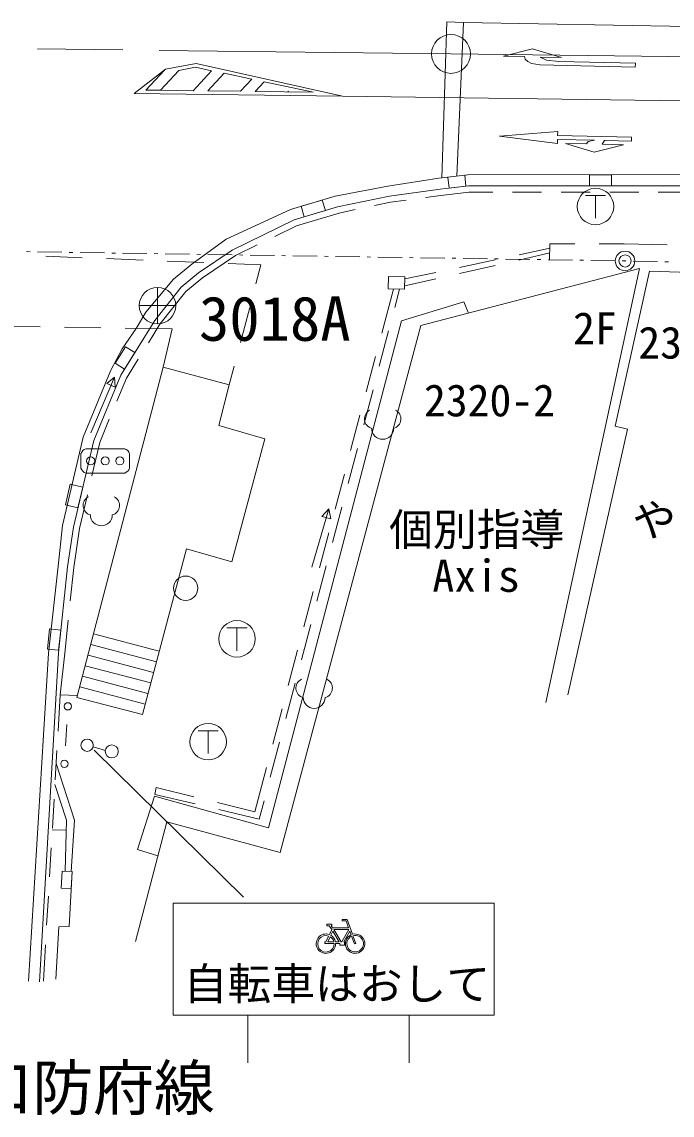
# Model space of a CAD drawing. Units: millimetres, scale not verified. Extents: x 40000 to 680000, y 20000 to 380000.
# Drawn here: x 487440 to 514182, y 249114 to 294106 of the extents above; entities that cross this region are included whole.
import ezdxf
from ezdxf.enums import TextEntityAlignment as Align

# ---------------------------------------------------------------- set-up
doc = ezdxf.new("R2010")
doc.units = ezdxf.units.MM
doc.header["$LTSCALE"] = 1000
doc.header["$PDMODE"] = 32
doc.header["$PDSIZE"] = 500
doc.linetypes.add('CHAIN', pattern=[18.5, 12, -1.5, 3.5, -1.5])
for name, color, linetype, lineweight in [('M-BGD', 7, 'Continuous', 13), ('M-BGD-EXST', 7, 'Continuous', 13), ('M-BMK', 2, 'CHAIN', 13), ('M-BMK-OTRS', 5, 'Continuous', 13), ('M-BMK-ROW', 30, 'Continuous', 13), ('M-BMK-SRVR', 3, 'Continuous', 13), ('M-STR-HTXT', 7, 'Continuous', 13), ('M-STR-STR1', 1, 'Continuous', 13), ('M-STR-STRC', 7, 'Continuous', 13)]:
    doc.layers.add(name, color=color, linetype=linetype, lineweight=lineweight)
doc.layers.add('M-BMK-HTXT', color=7, linetype='Continuous')
doc.styles.add('ＭＳ ゴシック', font='')
doc.styles.get('ＭＳ ゴシック').set_extended_font_data('MS Gothic')

msp = doc.modelspace()

# ---------------------------------------------------------------- linework, layer by layer
at = {"layer": 'M-BGD'}
for p, q in [((504676, 286964), (505818, 287093)), ((505818, 287093), (506814, 287093)), ((507614, 287094), (508814, 287095)), ((509614, 287096), (510814, 287097)), ((511614, 287097), (512814, 287098)), ((513614, 287099), (514814, 287100)), ((501936, 286542), (502599, 286681)), ((502599, 286681), (503241, 286768)), ((504034, 286876), (504676, 286964)), ((498736, 285718), (500490, 286239)), ((500490, 286239), (501153, 286378)), ((497837, 285278), (498736, 285718)), ((496220, 284487), (497119, 284927)), ((509155, 284973), (509146, 284315)), ((509155, 284973), (510184, 284971)), ((511184, 284969), (512212, 284966)), ((512212, 284966), (513981, 284929)), ((494862, 283569), (496220, 284487)), ((509150, 284596), (507873, 284305)), ((507885, 284519), (509155, 284787)), ((506898, 284083), (505435, 283750)), ((505439, 284004), (506907, 284313)), ((494182, 283007), (494862, 283569)), ((504460, 283529), (503183, 283238)), ((503191, 283530), (504461, 283797)), ((493120, 281670), (494182, 283007)), ((502239, 281297), (502720, 283112)), ((502778, 282353), (502977, 283105)), ((492641, 280899), (493120, 281670)), ((502137, 279936), (502521, 281386)), ((501599, 278881), (501983, 280331)), ((491741, 279448), (492219, 280219)), ((490278, 277187), (491255, 279489)), ((490936, 279217), (491255, 279489)), ((491255, 279489), (491281, 279070)), ((491344, 278494), (491741, 279448)), ((491281, 279070), (490936, 279217)), ((501497, 277519), (501881, 278969)), ((490641, 276801), (491037, 277755)), ((500958, 276464), (501342, 277914)), ((490319, 275421), (490641, 276801)), ((489869, 276338), (489869, 275738)), ((490069, 276538), (491669, 276538)), ((491869, 275738), (491869, 276338)), ((500856, 275103), (501241, 276553)), ((491669, 275538), (490069, 275538)), ((500318, 274048), (500702, 275498)), ((489814, 273262), (490136, 274642)), ((499369, 271660), (500064, 274062)), ((499779, 273753), (500064, 274062)), ((500064, 274062), (500140, 273649)), ((500216, 272686), (500600, 274136)), ((500140, 273649), (499779, 273753)), ((489579, 271646), (489814, 273262)), ((499677, 271631), (500062, 273081)), ((489433, 270281), (489579, 271646)), ((499576, 270270), (499960, 271720)), ((499037, 269215), (499421, 270664)), ((489201, 268121), (489347, 269486)), ((498935, 267853), (499319, 269303)), ((498397, 266798), (498781, 268248)), ((489017, 266418), (489201, 268121)), ((498295, 265437), (498679, 266887)), ((488929, 264913), (489017, 266418)), ((489017, 266418), (489729, 266390)), ((497756, 264381), (498140, 265831)), ((489285, 265189), (489233, 264319)), ((488812, 262916), (488882, 264114)), ((490873, 264125), (490371, 264274)), ((497654, 263020), (498039, 264470)), ((489598, 261248), (488851, 263580)), ((497019, 261600), (497500, 263415)), ((488800, 262722), (489272, 261254)), ((492902, 262310), (492969, 262599)), ((492902, 262310), (494564, 261920)), ((492969, 262599), (494509, 262219)), ((488694, 260920), (488765, 262118)), ((495479, 261980), (497019, 261600)), ((497199, 261301), (497398, 262053)), ((495537, 261691), (497199, 261301)), ((489272, 261254), (489217, 259153)), ((489464, 259141), (489598, 261248)), ((489262, 260844), (488690, 260850)), ((488577, 258923), (488647, 260121)), ((488459, 256927), (488530, 258125)), ((488324, 254623), (488412, 256128))]:
    msp.add_line(p, q, dxfattribs=at)
for points in [[(505010, 287263), (505704, 287341), (505653, 287791), (504959, 287713)], [(510787, 287357), (511686, 287357), (511686, 287810), (510787, 287809)], [(499052, 286083), (499924, 286342), (499796, 286775), (498923, 286516)], [(502518, 283633), (503193, 283615), (503179, 283100), (502505, 283118)], [(492083, 280493), (491662, 279815), (491275, 280055), (491696, 280733)], [(489943, 274957), (489746, 274111), (489231, 274231), (489429, 275077)], [(489042, 269072), (488953, 268244), (488489, 268294), (488578, 269122)], [(489503, 259139), (489468, 258435), (489062, 258455), (489097, 259159)]]:
    msp.add_lwpolyline(points, close=True, dxfattribs=at)
for points in [[(488166, 254596), (488942, 268142), (489321, 271679), (489558, 273310), (490393, 276880), (491509, 279567), (492908, 281820), (493996, 283190), (494706, 283778), (496090, 284713), (498641, 285960), (500426, 286491), (502555, 286937), (504644, 287222), (505803, 287352), (520610, 287365)], [(492107, 256263), (493405, 261186), (498059, 259928), (503842, 281612), (512839, 283951), (508995, 266095)], [(509898, 266407), (512345, 277347), (511833, 277467), (513246, 283846), (521870, 283561), (520080, 275427), (519311, 275547), (517992, 269542)], [(505802, 282122), (505618, 282584), (503055, 281805), (497586, 260941), (492893, 262239), (492194, 260042), (493034, 259781)], [(488839, 254705), (488965, 256869), (489391, 256882), (489503, 259139)]]:
    msp.add_lwpolyline(points, dxfattribs=at)
for centre, radius in [((490269, 276038), 167), ((490869, 276038), 167), ((491469, 276038), 167), ((494176, 270799), 500), ((489329, 265938), 150), ((490123, 264336), 256), ((491138, 264081), 268), ((489189, 263570), 150)]:
    msp.add_circle(centre, radius, dxfattribs=at)
for centre, radius, start, end in [((501932, 277766), 402, 116.087, 255.3342), ((502628, 277766), 402, 284.6658, 63.913), ((502280, 277377), 450, 180, 0), ((490158, 276248), 302, 107.1256, 162.8744), ((491566, 276234), 320, 18.7966, 71.2034), ((490164, 275832), 310, 197.8194, 252.1806), ((491568, 275839), 318, 288.5702, 341.4298), ((490360, 274205), 402, 116.087, 255.3342), ((491057, 274205), 402, 284.6658, 63.913), ((490708, 273816), 450, 180, 0), ((499112, 266689), 402, 116.087, 255.3342), ((499808, 266689), 402, 284.6658, 63.913), ((499460, 266300), 450, 180, 0)]:
    msp.add_arc(centre, radius, start, end, dxfattribs=at)
at = {"layer": 'M-BGD-EXST'}
for p, q in [((510619, 286958), (511444, 286958)), ((511031, 286958), (511031, 286021)), ((495874, 269165), (496699, 269165)), ((496287, 269165), (496287, 268227)), ((494689, 264933), (495514, 264933)), ((495101, 264933), (495101, 263996))]:
    msp.add_line(p, q, dxfattribs=at)
for centre in [(511031, 286508), (496287, 268715), (495101, 264483)]:
    msp.add_circle(centre, 750, dxfattribs=at)
at = {"layer": 'M-BMK'}
msp.add_line((505086, 292787), (467397, 293241), dxfattribs=at)
msp.add_lwpolyline([(505086, 292787), (527017, 292535), (538161, 292247), (550866, 291767), (568923, 291058)], dxfattribs=at)
at = {"layer": 'M-BMK-OTRS'}
for points in [[(492139, 281492), (492544, 282165), (493676, 283512), (494428, 284135), (495841, 285164), (498481, 286385), (500320, 286931), (502493, 287338), (504583, 287670), (505778, 287805), (526625, 287822)], [(487714, 254623), (488530, 268123), (488935, 271710), (489111, 273386), (489961, 277020), (491104, 279772), (491561, 280652), (492139, 281492)]]:
    msp.add_lwpolyline(points, dxfattribs=at)
at = {"layer": 'M-BMK-ROW'}
for p, q in [((487635, 284649), (487785, 284646)), ((488085, 284642), (489085, 284626)), ((489385, 284621), (489535, 284619)), ((489835, 284614), (490835, 284599)), ((491135, 284594), (491285, 284592)), ((491585, 284587), (492585, 284572)), ((492885, 284567), (493035, 284565)), ((493335, 284560), (494335, 284545)), ((494635, 284540), (494784, 284538)), ((495084, 284533), (496084, 284518)), ((496384, 284513), (496534, 284511)), ((496834, 284506), (497834, 284490)), ((498134, 284486), (498284, 284484)), ((498584, 284479), (499584, 284463)), ((499884, 284459), (500034, 284456)), ((500334, 284452), (501334, 284436)), ((501634, 284432), (501784, 284429)), ((502084, 284425), (503084, 284409)), ((503383, 284404), (503533, 284402)), ((503833, 284398), (504833, 284382)), ((505133, 284377), (505283, 284375)), ((505583, 284370), (506583, 284355)), ((506883, 284350), (507033, 284348)), ((507333, 284343), (508333, 284328)), ((508633, 284323), (508783, 284321)), ((509083, 284316), (510083, 284301)), ((510383, 284296), (510533, 284294)), ((510833, 284289), (511832, 284274)), ((512132, 284269), (512246, 284267)), ((512246, 284267), (512282, 284266)), ((512582, 284260), (513582, 284238)), ((513882, 284232), (514032, 284229))]:
    msp.add_line(p, q, dxfattribs=at)
msp.add_circle((512246, 284267), 400, dxfattribs=at)
msp.add_point((512246, 284267), dxfattribs=at)
at = {"layer": 'M-BMK-SRVR'}
for p, q in [((493017, 283178), (493017, 281678)), ((493767, 282428), (492267, 282428))]:
    msp.add_line(p, q, dxfattribs=at)
for centre, radius in [((505086, 292787), 800), ((493017, 282428), 750)]:
    msp.add_circle(centre, radius, dxfattribs=at)
at = {"layer": 'M-STR-HTXT'}
msp.add_line((490415, 264132), (496549, 258088), dxfattribs=at)
at = {"layer": 'M-STR-STR1'}
for p, q in [((489925, 284401), (488426, 284462)), ((492423, 284300), (490924, 284361)), ((494921, 284198), (493422, 284259)), ((497274, 284103), (495920, 284158)), ((497067, 283324), (497274, 284103)), ((496425, 280908), (496810, 282358)), ((486687, 281575), (488187, 281552)), ((489187, 281537), (490687, 281514)), ((491686, 281499), (493615, 281469)), ((493615, 281469), (493251, 279889)), ((495962, 279163), (496169, 279942)), ((490388, 268915), (493090, 268207)), ((490274, 268479), (492974, 267772)), ((490161, 268044), (492859, 267337)), ((490047, 267609), (492743, 266903)), ((489933, 267173), (492627, 266468)), ((489820, 266738), (492512, 266033))]:
    msp.add_line(p, q, dxfattribs=at)
msp.add_lwpolyline([(495962, 279163), (493251, 279889), (489706, 266302), (492396, 265598), (494211, 272421), (496079, 271888), (497427, 276953), (495541, 277493)], close=True, dxfattribs=at)
at = {"layer": 'M-STR-STRC'}
for p, q in [((507241, 292698), (508445, 292994)), ((508445, 292994), (509632, 292638)), ((507241, 292698), (508110, 292676)), ((508110, 292676), (508144, 292569)), ((508144, 292569), (508245, 292471)), ((508245, 292471), (508403, 292395)), ((508762, 292660), (509022, 292530)), ((508762, 292660), (509632, 292638)), ((509022, 292530), (509519, 292478)), ((512670, 292400), (509519, 292478)), ((492055, 291155), (493346, 292158)), ((493346, 292158), (492055, 291155)), ((492545, 291298), (493301, 292123)), ((493899, 292108), (493148, 291290)), ((493346, 292158), (494606, 292393)), ((494606, 292393), (493346, 292158)), ((494585, 292236), (493899, 292108)), ((494489, 291273), (495245, 292096)), ((495245, 292096), (494585, 292236)), ((500625, 291043), (494606, 292393)), ((508403, 292395), (508754, 292334)), ((512666, 292237), (508754, 292334)), ((512670, 292400), (512666, 292237)), ((495093, 291265), (495756, 291988)), ((496892, 291747), (495756, 291988)), ((496892, 291747), (496434, 291248)), ((497037, 291240), (497403, 291638)), ((499428, 291209), (497403, 291638)), ((492055, 291155), (500625, 291043)), ((492545, 291298), (493148, 291290)), ((493148, 291290), (494489, 291273)), ((496434, 291248), (495093, 291265)), ((499428, 291209), (497037, 291240)), ((498404, 291251), (498378, 291222)), ((509476, 289595), (507084, 289404)), ((507084, 289404), (509465, 289107)), ((509472, 289433), (509476, 289595)), ((509472, 289433), (512510, 289366)), ((512507, 289203), (512510, 289366)), ((509465, 289107), (509469, 289270)), ((509469, 289270), (510988, 289236)), ((509791, 289100), (510977, 288748)), ((509791, 289100), (510659, 289081)), ((510659, 289081), (510731, 289180)), ((510731, 289180), (510988, 289236)), ((510977, 288748), (512178, 289047)), ((511310, 289067), (511396, 289223)), ((511310, 289067), (512178, 289047)), ((511396, 289223), (511422, 289227)), ((511422, 289227), (512507, 289203)), ((500185, 256971), (499985, 256971)), ((499985, 256971), (499985, 256911)), ((499985, 256911), (500083, 256911)), ((500183, 256749), (500083, 256911)), ((500185, 256911), (500165, 256911)), ((500165, 256911), (500216, 256829)), ((500185, 256911), (500185, 256971)), ((500816, 257171), (500616, 257171)), ((500876, 256829), (500774, 257111)), ((500816, 257171), (501038, 256557)), ((500057, 256486), (499945, 256252)), ((500023, 256252), (500120, 256456)), ((500183, 256749), (500086, 256546)), ((500149, 256516), (500227, 256679)), ((500876, 256829), (500216, 256829)), ((500491, 256252), (500227, 256679)), ((500884, 256749), (500266, 256749)), ((500266, 256749), (500574, 256252)), ((500884, 256749), (500604, 256252)), ((500928, 256685), (500684, 256252)), ((500982, 256536), (500928, 256685)), ((501118, 256159), (501002, 256480)), ((501058, 256500), (501173, 256183)), ((499900, 256252), (499900, 256172)), ((499945, 256252), (499900, 256252)), ((499900, 256172), (500285, 256172)), ((500274, 256252), (500023, 256252)), ((500491, 256252), (500337, 256252)), ((500345, 256172), (500514, 256172)), ((500514, 256115), (500514, 256172)), ((500704, 256115), (500514, 256115)), ((500604, 256252), (500574, 256252)), ((500704, 256252), (500684, 256252)), ((500704, 256115), (500704, 256252)), ((496729, 253229), (496729, 251267)), ((503365, 253229), (503365, 251267))]:
    msp.add_line(p, q, dxfattribs=at)
for points in [[(504716, 287685), (504922, 294106), (505601, 294075), (505326, 287754)], [(505601, 294075), (521022, 293810), (531974, 293554), (544311, 293282), (558977, 292657), (568976, 292086)], [(500625, 291043), (528669, 290663), (543153, 290234), (557860, 289609), (568840, 289004)], [(500616, 257171), (500616, 257111), (500774, 257111)], [(501173, 256183), (501145, 256171), (501118, 256159)]]:
    msp.add_lwpolyline(points, dxfattribs=at)
msp.add_lwpolyline([(493669, 253229), (506857, 253229), (506857, 257835), (493669, 257835)], close=True, dxfattribs=at)
for centre, radius, start, end in [((499945, 256171), 400, 69.4425, 0.1731), ((499945, 256164), 340, 70.8303, 1.3483), ((499945, 256164), 340, 15.0003, 59.0127), ((499945, 256171), 400, 11.7136, 59.4029), ((501145, 256171), 400, 114.1482, 105.5458), ((501145, 256171), 340, 114.9115, 104.7873)]:
    msp.add_arc(centre, radius, start, end, dxfattribs=at)

# ---------------------------------------------------------------- texts
at = {"layer": 'M-BGD', "style": 'ＭＳ ゴシック'}
for s, p in [('2F', (511008, 281499)), ('個別指導', (506145, 273214)), ('やまだ', (515246, 273600)), ('Axis', (506119, 271311))]:
    msp.add_text(s, height=1320, dxfattribs=at).set_placement(p, align=Align.MIDDLE_CENTER)
at = {"layer": 'M-BMK-HTXT', "style": 'ＭＳ ゴシック'}
for s, height, p in [('2320-20', 1320, (515935, 279851)), ('2320-2', 1320, (506671, 277475)), ('主要県道山口防府線', 1833, (484123, 248772))]:
    msp.add_text(s, height=height, dxfattribs=at).set_placement(p, align=Align.BOTTOM_CENTER)
at = {"layer": 'M-BMK-SRVR', "style": 'ＭＳ ゴシック'}
msp.add_text('3018A', height=1833, dxfattribs=at).set_placement((494725, 280430), align=Align.BOTTOM_LEFT)
at = {"layer": 'M-STR-STRC', "style": 'ＭＳ ゴシック'}
msp.add_text('自転車はおして', height=1320, dxfattribs=at).set_placement((500396, 253463), align=Align.BOTTOM_CENTER)

doc.saveas('drawing.dxf')
